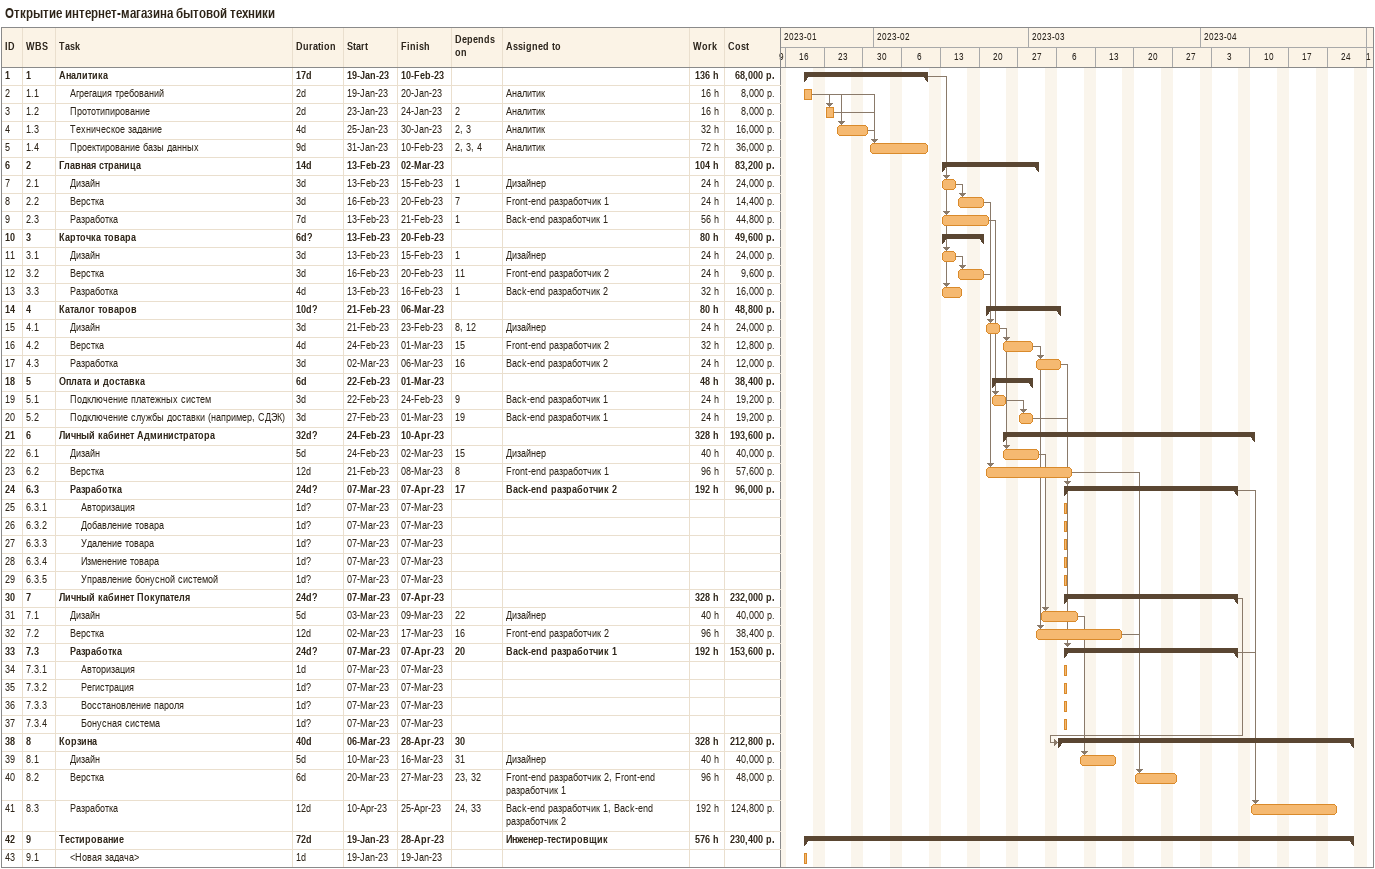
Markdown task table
Открытие интернет-магазина бытовой техники

| ID | WBS | Task | Duration | Start | Finish | Predecessors | Resources | Work (h) | Cost (р.) |
|---|---|---|---|---|---|---|---|---|---|
| 1 | 1 | **Аналитика** | 17d | 2023-01-19 | 2023-02-10 |  |  | 136 | 68000 |
| 2 | 1.1 | Агрегация требований | 2d | 2023-01-19 | 2023-01-20 |  | Аналитик | 16 | 8000 |
| 3 | 1.2 | Прототипирование | 2d | 2023-01-23 | 2023-01-24 | 2 | Аналитик | 16 | 8000 |
| 4 | 1.3 | Техническое задание | 4d | 2023-01-25 | 2023-01-30 | 2, 3 | Аналитик | 32 | 16000 |
| 5 | 1.4 | Проектирование базы данных | 9d | 2023-01-31 | 2023-02-10 | 2, 3, 4 | Аналитик | 72 | 36000 |
| 6 | 2 | **Главная страница** | 14d | 2023-02-13 | 2023-03-02 |  |  | 104 | 83200 |
| 7 | 2.1 | Дизайн | 3d | 2023-02-13 | 2023-02-15 | 1 | Дизайнер | 24 | 24000 |
| 8 | 2.2 | Верстка | 3d | 2023-02-16 | 2023-02-20 | 7 | Front-end разработчик 1 | 24 | 14400 |
| 9 | 2.3 | Разработка | 7d | 2023-02-13 | 2023-02-21 | 1 | Back-end разработчик 1 | 56 | 44800 |
| 10 | 3 | **Карточка товара** | 6d? | 2023-02-13 | 2023-02-20 |  |  | 80 | 49600 |
| 11 | 3.1 | Дизайн | 3d | 2023-02-13 | 2023-02-15 | 1 | Дизайнер | 24 | 24000 |
| 12 | 3.2 | Верстка | 3d | 2023-02-16 | 2023-02-20 | 11 | Front-end разработчик 2 | 24 | 9600 |
| 13 | 3.3 | Разработка | 4d | 2023-02-13 | 2023-02-16 | 1 | Back-end разработчик 2 | 32 | 16000 |
| 14 | 4 | **Каталог товаров** | 10d? | 2023-02-21 | 2023-03-06 |  |  | 80 | 48800 |
| 15 | 4.1 | Дизайн | 3d | 2023-02-21 | 2023-02-23 | 8, 12 | Дизайнер | 24 | 24000 |
| 16 | 4.2 | Верстка | 4d | 2023-02-24 | 2023-03-01 | 15 | Front-end разработчик 2 | 32 | 12800 |
| 17 | 4.3 | Разработка | 3d | 2023-03-02 | 2023-03-06 | 16 | Back-end разработчик 2 | 24 | 12000 |
| 18 | 5 | **Оплата и доставка** | 6d | 2023-02-22 | 2023-03-01 |  |  | 48 | 38400 |
| 19 | 5.1 | Подключение платежных систем | 3d | 2023-02-22 | 2023-02-24 | 9 | Back-end разработчик 1 | 24 | 19200 |
| 20 | 5.2 | Подключение службы доставки (например, СДЭК) | 3d | 2023-02-27 | 2023-03-01 | 19 | Back-end разработчик 1 | 24 | 19200 |
| 21 | 6 | **Личный кабинет Администратора** | 32d? | 2023-02-24 | 2023-04-10 |  |  | 328 | 193600 |
| 22 | 6.1 | Дизайн | 5d | 2023-02-24 | 2023-03-02 | 15 | Дизайнер | 40 | 40000 |
| 23 | 6.2 | Верстка | 12d | 2023-02-21 | 2023-03-08 | 8 | Front-end разработчик 1 | 96 | 57600 |
| 24 | 6.3 | **Разработка** | 24d? | 2023-03-07 | 2023-04-07 | 17 | Back-end разработчик 2 | 192 | 96000 |
| 25 | 6.3.1 | Авторизация | 1d? | 2023-03-07 | 2023-03-07 |  |  |  |  |
| 26 | 6.3.2 | Добавление товара | 1d? | 2023-03-07 | 2023-03-07 |  |  |  |  |
| 27 | 6.3.3 | Удаление товара | 1d? | 2023-03-07 | 2023-03-07 |  |  |  |  |
| 28 | 6.3.4 | Изменение товара | 1d? | 2023-03-07 | 2023-03-07 |  |  |  |  |
| 29 | 6.3.5 | Управление бонусной системой | 1d? | 2023-03-07 | 2023-03-07 |  |  |  |  |
| 30 | 7 | **Личный кабинет Покупателя** | 24d? | 2023-03-07 | 2023-04-07 |  |  | 328 | 232000 |
| 31 | 7.1 | Дизайн | 5d | 2023-03-03 | 2023-03-09 | 22 | Дизайнер | 40 | 40000 |
| 32 | 7.2 | Верстка | 12d | 2023-03-02 | 2023-03-17 | 16 | Front-end разработчик 2 | 96 | 38400 |
| 33 | 7.3 | **Разработка** | 24d? | 2023-03-07 | 2023-04-07 | 20 | Back-end разработчик 1 | 192 | 153600 |
| 34 | 7.3.1 | Авторизация | 1d | 2023-03-07 | 2023-03-07 |  |  |  |  |
| 35 | 7.3.2 | Регистрация | 1d? | 2023-03-07 | 2023-03-07 |  |  |  |  |
| 36 | 7.3.3 | Восстановление пароля | 1d? | 2023-03-07 | 2023-03-07 |  |  |  |  |
| 37 | 7.3.4 | Бонусная система | 1d? | 2023-03-07 | 2023-03-07 |  |  |  |  |
| 38 | 8 | **Корзина** | 40d | 2023-03-06 | 2023-04-28 | 30 |  | 328 | 212800 |
| 39 | 8.1 | Дизайн | 5d | 2023-03-10 | 2023-03-16 | 31 | Дизайнер | 40 | 40000 |
| 40 | 8.2 | Верстка | 6d | 2023-03-20 | 2023-03-27 | 23, 32 | Front-end разработчик 2, Front-end разработчик 1 | 96 | 48000 |
| 41 | 8.3 | Разработка | 12d | 2023-04-10 | 2023-04-25 | 24, 33 | Back-end разработчик 1, Back-end разработчик 2 | 192 | 124800 |
| 42 | 9 | **Тестирование** | 72d | 2023-01-19 | 2023-04-28 |  | Инженер-тестировщик | 576 | 230400 |
| 43 | 9.1 | <Новая задача> | 1d | 2023-01-19 | 2023-01-19 |  |  |  |  |
